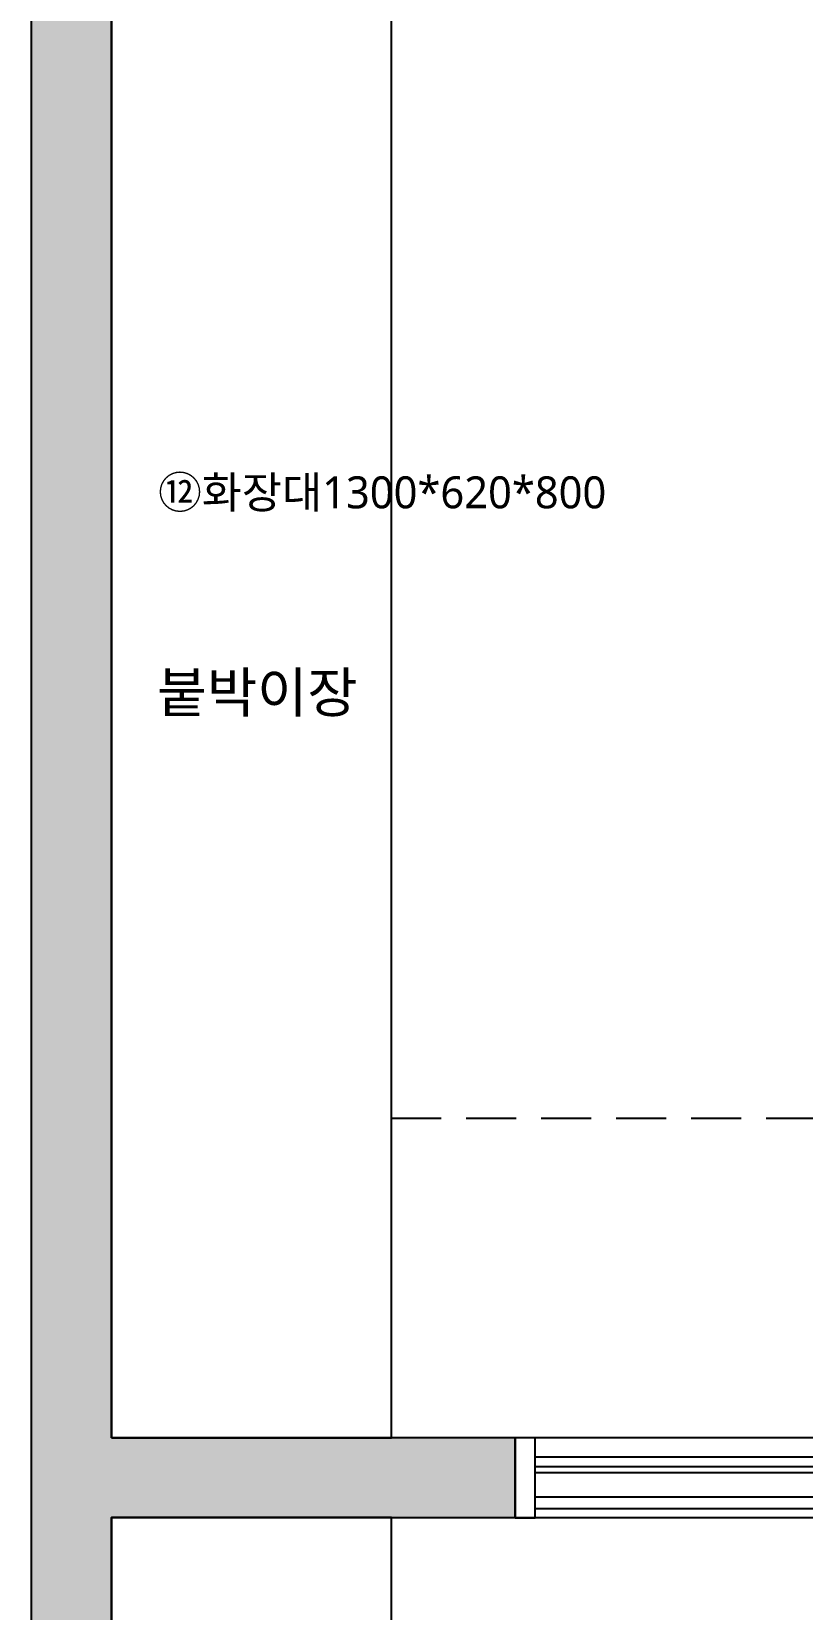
# Model space of a CAD drawing. Header units: millimetres. Extents: x 0 to 460473, y -68369 to 85219.
# Drawn here: x 254226 to 256154, y 29400 to 33350 of the extents above; entities that cross this region are included whole.
import ezdxf

# ---------------------------------------------------------------- set-up
doc = ezdxf.new("R2010")
doc.units = ezdxf.units.MM
doc.header["$LTSCALE"] = 50
doc.linetypes.add('HIDDEN2', pattern=[0.1875, 0.125, -0.0625])
for name, color, linetype in [('#FUR_제작', 6, 'Continuous'), ('fur', 6, 'Continuous'), ('ha', 8, 'Continuous'), ('hid', 8, 'HIDDEN2'), ('text', 7, 'Continuous'), ('wall', 2, 'Continuous'), ('win', 4, 'Continuous')]:
    doc.layers.add(name, color=color, linetype=linetype)
doc.styles.add('N 맑은고딕', font='malgun.ttf')
doc.styles.get("Standard").update_dxf_attribs({"font": 'arial.ttf'})

# ---------------------------------------------------------------- blocks, each defined once
blk = doc.blocks.new('2600')
at = {"layer": 'win'}
for p, q in [((8549.2, -153771), (8549.2, -153471)), ((7239.2, -153521), (9759.2, -153521)), ((7249.2, -153608.5), (9749.2, -153608.5)), ((7249.2, -153608.5), (9749.2, -153608.5)), ((7249.2, -153721), (9749.2, -153721))]:
    blk.add_line(p, q, dxfattribs=at)
for points in [[(7199.2, -153721), (7249.2, -153721), (7249.2, -153521), (7199.2, -153521)], [(9799.2, -153721), (9749.2, -153721), (9749.2, -153521), (9799.2, -153521)]]:
    blk.add_lwpolyline(points, close=True, dxfattribs=at)
for points in [[(7249.2, -153543.5), (8579.2, -153543.5), (8579.2, -153568.5), (7249.2, -153568.5)], [(9749.2, -153568.5), (8519.2, -153568.5), (8519.2, -153593.5), (9749.2, -153593.5)], [(7249.2, -153638.5), (8579.2, -153638.5), (8579.2, -153668.5), (7249.2, -153668.5)], [(9749.2, -153668.5), (8519.2, -153668.5), (8519.2, -153698.5), (9749.2, -153698.5)]]:
    blk.add_lwpolyline(points, dxfattribs=at)
blk = doc.blocks.new('EWEDSF')
at = {"layer": 'ha', "transparency": 33554559}
h = blk.add_hatch(color=256, dxfattribs=at)
h.dxf.hatch_style = 1
h.paths.add_polyline_path([(221644, 39079.7), (221234, 39079.7), (221234, 28399.7), (221644, 28399.7), (221644, 28599.7), (221434, 28599.7), (221434, 29629.7), (222444, 29629.7), (222444, 29829.7), (221434, 29829.7), (221434, 34179.7), (222174, 34179.7), (222174, 34379.7), (221434, 34379.7), (221434, 36479.7), (222874, 36479.7), (222874, 34379.7), (222874, 34179.7), (224134, 34179.7), (224134, 34379.7), (223224, 34379.7), (223224, 37426.7), (223974, 37426.7), (223974, 37626.7), (222874, 37626.7), (222874, 36679.7), (222054, 36679.7), (222054, 37854.7), (221434, 37854.7), (221434, 38879.7), (221644, 38879.7)])
h.paths.add_polyline_path([(221434, 37754.7), (221954, 37754.7), (221954, 37454.7), (221954, 36679.7), (221434, 36679.7), (221434, 37454.7)], flags=16)
h.paths.add_polyline_path([(224484, 39079.2), (224244, 39079.2), (224244, 38879.7), (224484, 38879.7)])
h.paths.add_polyline_path([(226084, 37626.7), (225174, 37626.7), (225174, 37426.7), (226084, 37426.7)])
at = {"layer": 'wall', "color": 2}
for p, q in [((221234, 28399.7), (221234, 39079.7)), ((221434, 29829.7), (221434, 34179.7)), ((225434, 29829.7), (221434, 29829.7)), ((222444, 29629.7), (222444, 29829.7)), ((221434, 28599.7), (221434, 29629.7)), ((221434, 29629.7), (225634, 29629.7))]:
    blk.add_line(p, q, dxfattribs=at)
at = {"layer": 'fur', "xscale": -1}
blk.add_blockref('2600', (232243.2, 183350.2), dxfattribs=at)

msp = doc.modelspace()

# ---------------------------------------------------------------- linework, layer by layer
at = {"layer": 'fur'}
for points in [[(254425.69511427, 29829.695099), (255125.69511427, 29829.695099), (255125.69511427, 34179.695099), (254425.69511427, 34179.695099)], [(254425.69511427, 28599.695099), (255125.69511427, 28599.695099), (255125.69511427, 29629.695099), (254425.69511427, 29629.695099)]]:
    msp.add_lwpolyline(points, close=True, dxfattribs=at)
at = {"layer": 'hid', "ltscale": 20}
msp.add_line((255125.69511427, 30629.695099), (258425.69511427, 30629.695099), dxfattribs=at)

# ---------------------------------------------------------------- block references
at = {"layer": 'ha'}
msp.add_blockref('EWEDSF', (32991.69642986, 0), dxfattribs=at)

# ---------------------------------------------------------------- texts
at = {"layer": '#FUR_제작', "color": 0, "ltscale": 2, "insert": (254542.28329773, 32236.18060625), "char_height": 80, "attachment_point": 1}
msp.add_mtext_dynamic_manual_height_columns('{\\fMalgun Gothic|b0|i0|c129|p50;\\C32;\\c2648525;⑫화장대1300*620*800}', width=983.0443112396, gutter_width=98.07255812, heights=[0], dxfattribs=at)
at = {"layer": 'text', "insert": (254539.02765185, 31745.18573921), "char_height": 100, "attachment_point": 1, "style": 'N 맑은고딕'}
msp.add_mtext_dynamic_manual_height_columns('붙박이장', width=2503.2681092748, gutter_width=500, heights=[0], dxfattribs=at)

doc.saveas('drawing.dxf')
